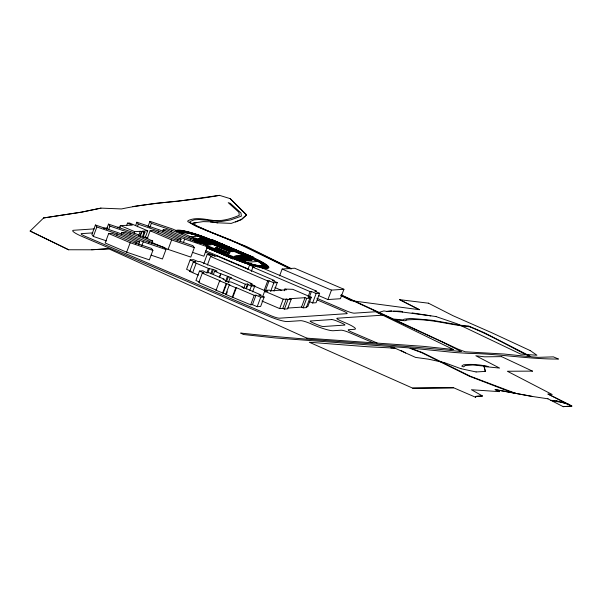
<?xml version="1.0" encoding="UTF-8"?>
<svg xmlns="http://www.w3.org/2000/svg" width="602" height="602" viewBox="0 0 602 602"><rect width="100%" height="100%" fill="white"/><g stroke="black" fill="none" stroke-linecap="round" stroke-linejoin="round"><path stroke-width="0.9" d="M444.509 362.652L460.981 368.717M460.944 368.71L476.084 371.946M138.663 244.457L139.626 241.876L118.12 232.688L95.417 225.005L91.88 234.449L93.325 236.435L106.577 240.92M93.325 236.435L96.854 226.984L95.417 225.005M106.562 229.279L108.495 224.125L131.198 231.808L152.705 241.003L151.742 243.577M108.646 229.543L109.933 226.111L108.495 224.125M108.676 233.538L105.139 242.99L126.646 252.178L149.356 259.861L152.893 250.409L151.448 248.43L131.123 241.552L111.867 233.32L108.676 233.538L130.183 242.726L152.893 250.409M116.54 235.585L117.179 233.862L96.854 226.984M119.414 228.128L120.377 225.547L132.274 225.178L127.504 223.139L126.54 225.712M121.115 234.381L121.754 232.658L124.945 232.447L144.202 240.672L164.527 247.55L165.971 249.537L162.435 258.988L151.079 255.143M129.618 234.705L130.258 232.989L109.933 226.111M135.57 225.66L136.857 222.221L159.568 229.904L181.074 239.099L180.111 241.673M126.646 252.178L130.183 242.726M134.065 233.395L134.713 231.672L140.296 231.296L144.894 232.357L142.967 237.512M137.339 226.781L138.302 224.207L136.857 222.221M138.693 235.593L140.296 231.296M135.789 243.81L136.436 242.094L139.626 241.876M140.07 236.187L141.681 231.89M140.123 236.18L141.726 231.883M142.411 236.714L144.013 232.417M148.009 226.495L149.936 221.348L172.646 229.031L194.153 238.219L193.189 240.8M141.658 246.143L143.261 241.853L121.754 232.658M145.165 237.67L147.738 230.799L129.49 223.003L127.504 223.139M149.77 227.624L151.38 223.327L149.936 221.348M147.227 238.49L150.116 230.754L153.314 230.543L172.563 238.768L192.896 245.646L194.333 247.633L190.804 257.084L168.093 249.394L151.749 242.41M148.867 242.93L149.514 241.214L152.705 241.003M157.987 232.801L158.627 231.085L138.302 224.207M162.555 231.597L163.195 229.881L166.393 229.663L185.642 237.895L205.974 244.773L207.412 246.752L203.882 256.204L192.527 252.358M171.066 231.928L171.705 230.205L151.38 223.327M168.093 249.394L171.63 239.95L150.116 230.754M177.236 241.033L177.876 239.31L181.074 239.099M183.422 242.508L184.709 239.069L163.195 229.881M190.315 240.153L190.954 238.437L194.153 238.219M251.23 285.423L251.869 283.7L218.526 269.147L199.954 261.516L198.178 261.637L193.581 259.673L190.127 259.898L186.59 269.35L190.014 270.81M198.367 275.106L189.735 271.419L193.543 261.366L195.552 261.81L193.265 261.968L208.42 268.439L213.439 269.485L217.111 271.058L214.59 271.224L213.304 274.662M192.663 272.668L196.192 263.217M227.315 291.812L226.352 294.386L216.088 290.307L219.617 280.856L229.889 284.942L229.264 284.979L225.727 294.431L250.68 304.785L252.449 304.665L257.182 306.689L260.643 306.456L264.173 297.004L258.747 295.093L261.035 294.942L245.879 288.463L241.989 287.342L243.088 287.267L236.872 284.468L230.905 281.917L228.384 282.09L223.041 279.245L224.14 279.177L208.984 272.698L206.704 272.849L202.919 270.832L199.465 271.066L195.936 280.509L199.774 282.15M203.702 263.819L207.231 254.375L210.685 254.142L215.418 256.166L217.134 256.046L274.264 280.457L272.548 280.577L277.281 282.601L274.068 291.187M199.465 271.066L204.07 273.03L202.295 273.15L198.765 282.594L216.712 290.269L216.088 290.307M207.359 265.076L210.572 256.49L211.979 256.392L207.231 254.375M206.817 272.736L208.42 268.439M207.916 272.661L209.519 268.364M210.708 273.857L212.31 269.561M211.829 273.782L213.439 269.485M219.271 277.213L220.859 273.76L231.258 277.657L230.16 277.733L228.233 282.887M219.572 277.191L220.859 273.76M225.441 281.691L227.368 276.536M226.54 281.616L228.467 276.461M222.597 293.091L226.126 283.64M223.222 293.046L226.751 283.595M232.237 297.207L235.773 287.764L236.398 287.718L254.21 295.334L255.985 295.213L260.719 297.237L264.173 297.004M232.861 297.17L236.398 287.718M247.964 269.357L249.567 265.061L253.021 264.827L257.754 266.852L259.47 266.731L316.592 291.15L314.884 291.263L319.617 293.287L316.08 302.731L312.626 302.964L309.473 301.617M243.705 288.501L245.315 284.204L247.595 284.054L248.784 284.558L247.956 284.611L246.353 288.907M251.297 271.472L252.9 267.175L254.307 267.077L249.567 265.061M245.992 288.35L247.595 284.054M249.77 290.367L251.373 286.078L254.827 285.845L252.584 291.857M250.68 304.785L254.21 295.334M252.449 304.665L255.985 295.213M257.182 306.689L260.719 297.237M252.23 285.25L264.165 290.352L267.694 280.901L269.094 280.81L273.827 282.827L277.281 282.601M262.735 296.38L264.669 291.225L267.792 291.014L266.152 290.315L265.505 292.03M269.094 280.81L265.565 290.254L264.165 290.352M270.614 291.421L273.827 282.827M279.576 275.912L282.15 269.041L294.626 268.206L343.93 289.276L340.401 298.72L327.924 299.563L318.571 295.567M284.227 290.774L284.866 289.058L292.783 289.336L311.317 297.26L307.788 306.711L306.222 306.817M279.674 308.593L283.203 299.149L291.12 299.427L287.583 308.879L284.437 309.089L282.797 308.382L279.674 308.593L261.975 301.03M282.797 308.382L286.334 298.938M284.437 309.089L287.974 299.638M301.519 307.133L305.048 297.681L306.696 298.381L309.834 298.171L306.305 307.622L303.16 307.833L301.519 307.133L287.771 308.051M303.16 307.833L306.696 298.381M308.104 296.741L310.03 291.586L311.43 291.496L316.163 293.513L319.617 293.287M309.18 297.508L311.43 291.496M312.626 302.964L316.163 293.513M327.924 299.563L331.454 290.111L343.93 289.276M394.844 348.106L390.871 347.881L394.897 348.129L405.597 352.93L401.158 350.582M290.119 268.846L231.025 240.093L211.866 232.53L195.981 225.569L192.264 223.334L196.056 222.748L193.588 222.988M235.608 222.025L241.394 219.497L246.549 214.914L241.492 219.534L231.251 223.395L217.728 222.808L210.264 221.792L217.819 222.853M100.978 208.149L81.609 212.167L43.63 217.954L81.511 212.122L100.88 208.111L121.484 208.947C153.781 202.016 187.011 201.489 219.459 195.349L178.011 201.249L156.543 203.228L132.929 206.539M391.593 310.82C376.25 312.566 403.664 309.812 402.369 312.069L393.565 311.257M195.959 222.71L203.085 221.611L210.256 221.792M94.236 228.888L73.64 230.265A15.742 2.273 20.5 0 0 82.211 236.518L268.251 316.02A15.742 2.273 20.5 0 0 287.297 321.566L300.707 320.67A7.495 1.084 20.5 0 1 309.774 323.312L314.161 325.185A15.742 2.273 20.5 0 0 333.215 330.731L341.146 330.197A6.75 0.971 20.5 0 1 349.31 332.575L372.909 342.658M103.597 228.256L107.344 228.007M117.638 227.315L120.453 227.127M92.768 232.884L81.533 233.636A6.75 0.971 20.5 0 0 85.206 236.315L271.246 315.817A6.75 0.971 20.5 0 0 279.411 318.195L346.812 313.672A6.75 0.971 20.5 0 0 343.14 310.993L317.299 299.954M147.738 230.799L142.132 231.176L144.894 232.357M189.028 236.849L198.389 236.217L257.558 261.501L246.323 262.254L193.159 239.536M193.566 238.166L195.439 238.046L211.212 244.781L207.472 245.037L193.355 239.002M204.01 240.717L202.347 240.175M204.56 240.68L203.596 240.093M200.331 241.613L202.573 241.462M221.581 244.088L222.379 244.036M219.467 248.618L216.968 248.784L225.517 252.441L228.007 252.268L219.218 248.634M218.368 249.258L220.362 249.13M211.468 249.8L212.265 249.747M232.101 248.581L232.899 248.528M219.023 249.544L221.024 249.409M221.243 250.613L223.741 250.447M223.959 251.651L225.953 251.516M224.614 251.929L226.608 251.794M221.987 254.292L222.785 254.24M242.621 253.081L243.419 253.021M232.507 258.785L233.305 258.732L206.606 247.324M240.341 258.393L246.353 258.062M189.735 271.419L191.255 271.314M219.617 280.856L220.242 280.818L202.295 273.15M251.869 283.7L250.093 283.82L254.827 285.845M266.152 290.315L269.29 290.104L270.938 290.804L286.514 289.758L284.866 289.058M225.727 294.431L226.352 294.386M305.048 297.681L289.472 298.727L291.12 299.427M311.317 297.26L308.194 297.471L309.834 298.171M91.564 249.747L108.623 248.769L91.662 249.785L68.59 249.762L30.123 231.055L43.63 217.954M482.443 395.988L476.46 396.304L475.384 397.162L476.566 396.349L482.541 396.026L471.464 389.742L499.427 391.646L495.168 389.599L532.236 396.432L495.16 389.584L499.412 391.631M390.961 347.918L367.784 346.76L309.315 342.245L412.724 388.17L453.569 387.748L475.414 397.177M484.189 366.55L499.577 368.063L475.851 355.767L484.512 356.82L501.624 356.64M412.694 388.147L453.599 387.771M195.981 225.569L192.347 223.357M530.196 350.582L491.924 332.808L453.11 315.757L428.383 303.16M108.593 248.754L306.945 338.189M306.854 338.151L423.101 346.331L453.298 349.491L450.055 349.137M436.021 316.584L457.242 323.838L520.677 354.089L536.939 355.233L530.174 350.567M453.231 349.469L377.755 312.784L383.918 310.91L387.289 311.512M402.279 312.024L430.806 315.832L412.107 312.927M532.469 371.133L501.564 356.632M428.466 303.197L399.615 299.661L419.436 309.714L350.853 300.601M444.472 362.63L428.496 359.176L415.591 357.415L405.597 352.93M30.183 231.063L68.681 249.807M548.001 398.817L532.236 396.44M548.061 394.084L571.9 406.072L563.201 406.651L571.885 406.057L547.986 394.054L552.154 394.483L507.381 371.253L532.454 371.118M399.623 299.676L419.353 309.684M563.216 406.666L547.925 398.802M230.167 198.615L246.549 214.914L230.235 198.652L219.459 195.349M184.709 239.069L207.412 246.752M171.63 239.95L194.333 247.633M144.488 236.947L148.024 238.144M143.261 241.853L165.971 249.537M485.295 371.366L484.091 366.513L485.393 371.404L476.099 371.946M282.15 269.041L331.454 290.111M211.468 239.566L253.735 257.536M211.264 239.581L253.337 257.558M205.493 239.965L233.102 251.764L205.192 239.987M241.018 255.782L251.538 260.282M240.341 255.827L250.914 260.32M203.122 240.13L230.732 251.922L202.701 240.153M239.709 255.873L250.281 260.365M239.107 255.91L249.627 260.41M239.047 255.918L249.567 260.41M238.384 255.963L248.965 260.455M237.73 256.008L248.302 260.5M237.068 256.053L247.648 260.538M236.405 256.098L246.986 260.583M246.353 260.628L235.833 256.136L246.293 260.628M235.156 256.181L245.676 260.674M217.217 248.769L225.765 252.419M171.705 230.205L190.954 238.437M200.677 243.486L195.53 241.289A21.326 3.078 20.5 0 1 192.888 240.115M205.824 245.684L234.976 258.138A21.326 3.078 20.5 0 0 260.779 265.655A21.326 3.078 20.5 0 0 249.175 257.189L209.737 240.333A21.326 3.078 20.5 0 0 182.752 233.922M197.802 242.403L195.236 241.304A22.229 3.206 20.5 0 1 193.829 240.695M206.381 246.067L234.675 258.16A22.229 3.206 20.5 0 0 261.569 265.994A22.229 3.206 20.5 0 0 249.476 257.167L210.03 240.311A22.229 3.206 20.5 0 0 181.796 233.335M194.935 241.327L197.509 242.425M206.937 246.459L234.381 258.183A23.124 3.341 20.5 0 0 262.359 266.332A23.124 3.341 20.5 0 0 249.777 257.144L210.331 240.296A23.124 3.341 20.5 0 0 181.074 233.335M194.634 241.349L197.208 242.448M206.637 246.474L234.08 258.198A24.027 3.469 20.5 0 0 263.149 266.671A24.027 3.469 20.5 0 0 250.078 257.129L210.632 240.273A24.027 3.469 20.5 0 0 180.111 232.733M207.201 246.865L233.779 258.22A24.923 3.597 20.5 0 0 263.939 267.002A24.923 3.597 20.5 0 0 250.379 257.107L210.933 240.251A24.923 3.597 20.5 0 0 179.268 232.146M206.9 246.88L233.478 258.243A25.826 3.725 20.5 0 0 264.722 267.341A25.826 3.725 20.5 0 0 250.673 257.084L211.234 240.236A25.826 3.725 20.5 0 0 178.425 232.131M206.599 246.903L233.177 258.258A26.721 3.86 20.5 0 0 252.772 265.286M207.156 247.287L232.884 258.281A27.624 3.988 20.5 0 0 251.395 265.03M206.855 247.309L232.583 258.303A28.527 4.116 20.5 0 0 251.696 265.271M206.403 247.339L233.102 258.747M252.9 267.175L310.03 291.586M207.013 247.7L232.906 258.762M206.614 247.723L232.703 258.777M205.741 250.801L247.949 268.838M316.855 298.276L346.135 310.79A6.75 0.971 20.5 0 0 354.3 313.168L375.52 311.746L383.406 315.117L337.218 318.217A6.75 0.971 20.5 0 0 340.89 320.896L345.939 323.056A15.742 2.273 20.5 0 1 354.503 329.302L348.633 329.7A6.75 0.971 20.5 0 0 352.305 332.379L377.055 342.952M158.627 231.085L177.876 239.31M205.327 252.103L214.801 256.151M210.572 256.49L267.694 280.901M274.948 287.553L281.774 290.473M120.377 225.547L134.713 231.672M130.258 232.989L149.514 241.214M264.669 291.225L283.203 299.149M190.127 259.898L193.543 261.366M247.956 284.611L251.373 286.078M230.16 277.733L245.315 284.204M214.59 271.224L220.558 273.775M117.179 233.862L136.436 242.094M229.264 284.979L235.773 287.764M341.236 294.89L393.445 319.06L403.077 319.895L404.13 319.203L410.805 318.39L432.552 320.339L460.703 325.283L468.574 325.991L484.294 332.71L531.37 356.82L538.037 357.362L553.396 356.866L558.468 359.033C528.436 359.236 498.734 353.743 468.672 353.374L454.894 352.531L410.105 348.009L422.228 352.501L470.275 376.22L515.643 393.369L509.382 391.571L469.402 376.235L421.52 352.591L408.833 347.888L275.392 337.963L243.479 334.509L240.657 333.056C314.048 341.199 387.944 343.629 461.35 351.606L442.289 342.026L341.018 295.183M435.968 316.554L430.806 315.832M291.594 268.733L246.436 246.496L205.131 229.889L193.099 224.403L189.841 222.281L190.089 221.483L194.265 219.843L199.066 219.519L220.851 221.559L230.762 219.903L241.379 216.148L240.958 212.965L230.288 203.318L228.233 202.678L238.911 212.28L239.25 215.343C231.875 218.503 223.628 220.934 215.516 220.678C206.554 219.911 196.576 216.472 188.02 220.671L187.734 221.596L196.357 226.405L245.375 246.399L291.127 268.928M340.792 295.544L350.921 300.616M259.981 267.461A28.527 4.116 20.5 0 0 251.576 257.024L212.13 240.175A28.527 4.116 20.5 0 0 175.889 230.897M260.779 267.431A27.624 3.988 20.5 0 0 251.275 257.046L211.829 240.19A27.624 3.988 20.5 0 0 176.74 231.522M257.965 266.821A27.624 3.988 20.5 0 1 254.819 266.016M255.963 266.159A26.721 3.86 20.5 0 0 266.987 266.295A26.721 3.86 20.5 0 0 250.974 257.069L211.528 240.213A26.721 3.86 20.5 0 0 177.582 231.522M465.278 365.572L463.615 366.874L461.742 366.136L463.435 364.835C471.622 363.796 480.17 364.714 488.087 366.513L472.818 364.985L465.278 365.572M406.222 320.053L405.071 320.746L395.318 319.918L458.34 349.258L465.203 351.801L503.897 354.014L530.257 356.715C509.984 346.797 490.502 335.126 469.507 326.751C448.407 324.869 427.518 317.623 406.222 320.053M200.428 237.707L199.744 237.752L205.688 239.957L200.428 237.707M199.774 238.4L198.276 238.505L202.227 240.19L203.724 240.085L199.774 238.4M196.658 238.934L194.416 239.084L206.245 244.141L208.495 243.991L196.658 238.934M211.866 239.543L211.069 239.596L253.939 257.521L211.866 239.543M217.239 247.791L215.245 247.926L217.901 248.077L217.239 247.791M229.076 252.848L227.082 252.983L229.731 253.133L229.076 252.848M241.703 255.737L234.471 256.226L244.984 260.719L252.223 260.237L241.703 255.737M331.702 319.564L310.414 320.994A4.5 0.647 20.5 0 0 312.859 322.777L317.909 324.937A4.5 0.647 20.5 0 0 323.349 326.517L344.637 325.088A4.5 0.647 20.5 0 0 342.192 323.304L337.143 321.144A4.5 0.647 20.5 0 0 331.702 319.564M556.526 400.706L550.92 400.345C556.602 402.083 563.028 401.827 568.664 404.454L556.526 400.706"/></g></svg>
